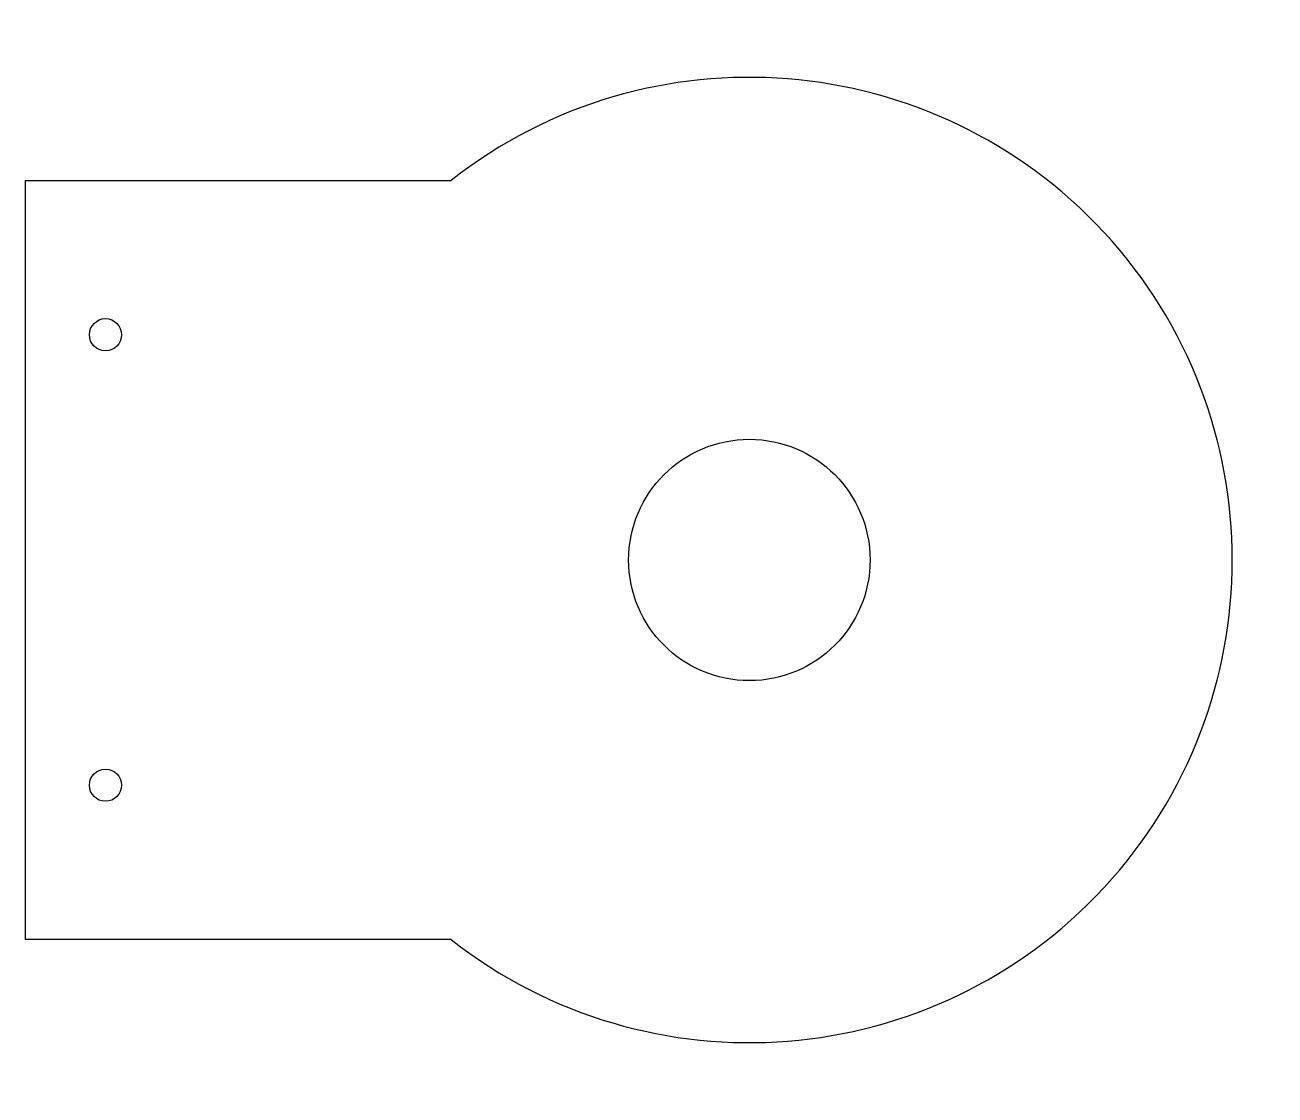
# Model space of a CAD drawing. Header units: inches. Extents: x 3.99 to 7.87, y 17.04 to 20.36.
import ezdxf

# ---------------------------------------------------------------- set-up
doc = ezdxf.new("R2010")
doc.units = ezdxf.units.IN
doc.header["$MEASUREMENT"] = 0
doc.layers.add('Default', color=7, linetype='Continuous')
doc.layers.add('WRISTPLATE1', color=7, linetype='Continuous')

# ---------------------------------------------------------------- blocks, each defined once
blk = doc.blocks.new('SE')
at = {"layer": 'WRISTPLATE1', "color": 7, "linetype": 'Continuous'}
for p, q in [((3.9889, 19.8801), (5.3124, 19.8801)), ((3.9889, 19.8801), (3.9889, 17.5208)), ((5.3124, 17.5208), (3.9889, 17.5208))]:
    blk.add_line(p, q, dxfattribs=at)
for centre, radius in [((4.2389, 19.4005), 0.05), ((6.2389, 18.7005), 0.375), ((4.2389, 18.0005), 0.05)]:
    blk.add_circle(centre, radius, dxfattribs=at)
blk.add_arc((6.2389, 18.7005), 1.5, 231.8539, 128.1461, dxfattribs=at)

msp = doc.modelspace()

# ---------------------------------------------------------------- block references
at = {"layer": 'Default'}
msp.add_blockref('SE', (0, 0), dxfattribs=at)

doc.saveas('drawing.dxf')
